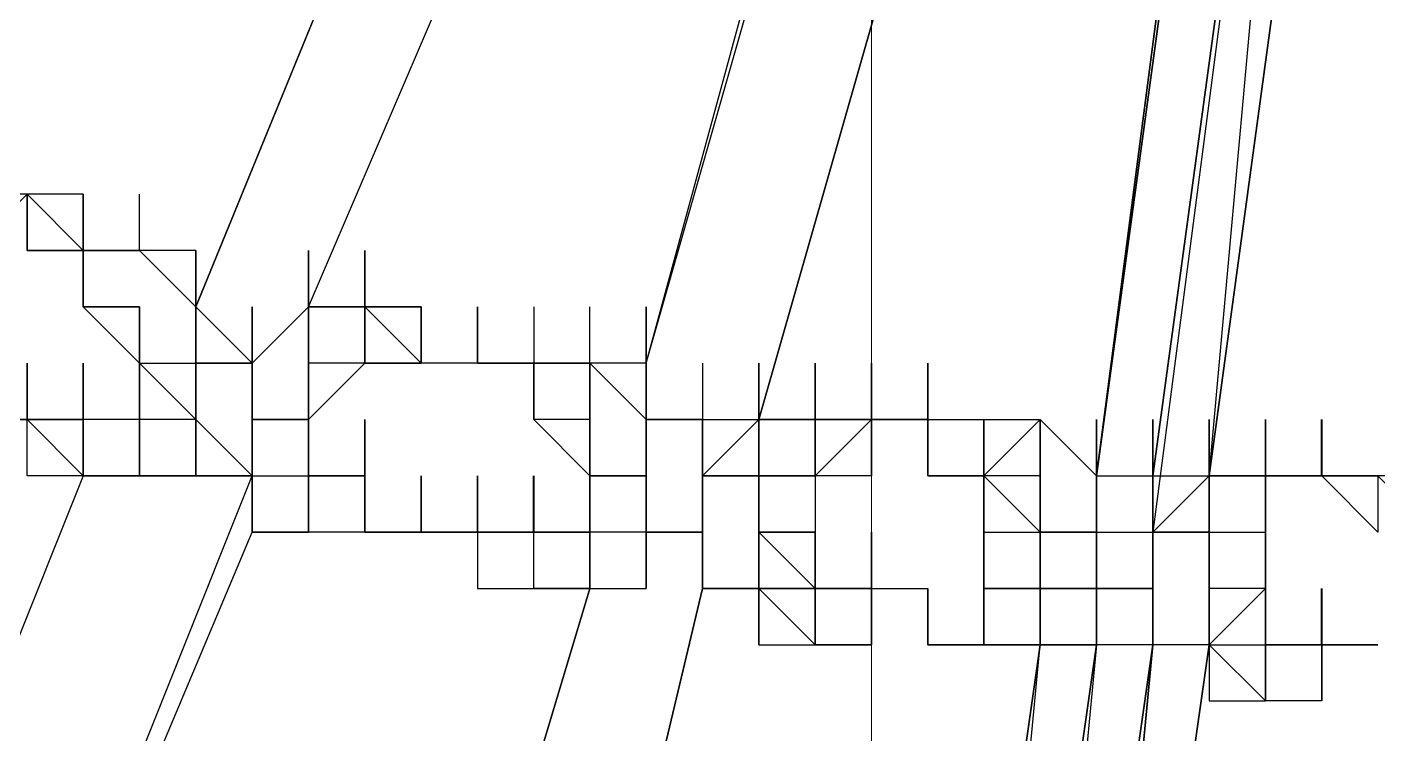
# Model space of a CAD drawing. Header units: inches. Extents: x 3324238 to 135265466, y -1036581 to 20094598.
# Drawn here: x 3353769.647 to 3353771.581, y -519274.118 to -519273.106 of the extents above; entities that cross this region are included whole.
import ezdxf

# ---------------------------------------------------------------- set-up
doc = ezdxf.new("R2010")
doc.units = ezdxf.units.IN
doc.header["$MEASUREMENT"] = 0
doc.layers.add('PDF_Geometry', color=7, linetype='Continuous')

msp = doc.modelspace()

# ---------------------------------------------------------------- linework, layer by layer
at = {"layer": 'PDF_Geometry', "color": 152, "lineweight": 13, "true_color": 0x006edd}
msp.add_lwpolyline([(3353770.8557, -519269.1555), (3353770.8557, -519296.5497)], dxfattribs=at)
at = {"layer": 'PDF_Geometry', "lineweight": 25}
for points in [[(3353770.614, -519273.5869), (3353770.614, -519273.6675), (3353770.5334, -519273.6675), (3353770.5334, -519273.5869), (3353771.0168, -519271.8143), (3353771.0168, -519271.7338), (3353771.0168, -519271.8143), (3353770.9363, -519271.8143), (3353770.8557, -519271.8143), (3353770.8557, -519271.7338), (3353770.8557, -519271.8143), (3353770.7751, -519271.8143), (3353770.7751, -519271.7338), (3353770.6945, -519271.7338), (3353770.6945, -519271.6532), (3353770.6945, -519271.5726), (3353770.6945, -519271.492), (3353770.6945, -519271.4115)], [(3353769.8888, -519273.5063), (3353770.614, -519271.7338), (3353770.614, -519271.6532)], [(3353770.614, -519271.7337), (3353769.8888, -519273.5063), (3353769.8888, -519273.4257)], [(3353769.3248, -519275.3595), (3353769.9694, -519273.748), (3353770.05, -519273.748), (3353770.1305, -519273.748), (3353770.1305, -519273.8286), (3353770.1305, -519273.748), (3353770.05, -519273.748), (3353770.05, -519273.6675), (3353770.05, -519273.748), (3353770.05, -519273.6675), (3353770.05, -519273.748), (3353770.05, -519273.6675), (3353770.05, -519273.5869), (3353770.05, -519273.6675), (3353770.05, -519273.748), (3353770.05, -519273.6675), (3353769.9694, -519273.6675), (3353769.9694, -519273.748), (3353770.05, -519273.748), (3353770.05, -519273.6675), (3353770.05, -519273.5869), (3353770.05, -519273.5063), (3353770.05, -519273.4258), (3353770.05, -519273.5063), (3353770.7751, -519271.8143)], [(3353771.3391, -519273.9092), (3353771.3391, -519273.9898), (3353771.3391, -519273.9092), (3353771.3391, -519273.8286), (3353771.3391, -519273.748), (3353771.3391, -519273.8286), (3353771.3391, -519273.748), (3353771.3391, -519273.8286), (3353771.3391, -519273.748), (3353771.3391, -519273.8286), (3353771.3391, -519273.748), (3353771.5808, -519271.9755), (3353771.5808, -519271.8949), (3353771.5808, -519271.8143)], [(3353770.5334, -519273.6675), (3353770.5334, -519273.5869), (3353771.0168, -519271.8949)], [(3353771.4197, -519271.8949), (3353771.178, -519273.748), (3353771.178, -519273.8286), (3353771.178, -519273.9092), (3353771.178, -519273.9898), (3353771.178, -519273.9092), (3353771.178, -519273.8286), (3353771.178, -519273.748), (3353771.178, -519273.6675), (3353771.178, -519273.748), (3353771.178, -519273.6675), (3353771.178, -519273.748), (3353771.178, -519273.6675), (3353771.178, -519273.748), (3353771.178, -519273.6675), (3353771.178, -519273.748), (3353771.178, -519273.6675), (3353771.178, -519273.748), (3353771.178, -519273.6675), (3353771.178, -519273.748), (3353771.178, -519273.6675)], [(3353771.178, -519273.748), (3353771.4197, -519271.8949), (3353771.178, -519273.748)], [(3353771.178, -519273.748), (3353771.4197, -519271.8949), (3353771.178, -519273.748)], [(3353771.5808, -519271.8949), (3353771.5808, -519271.9755), (3353771.3391, -519273.748), (3353771.3391, -519273.8286), (3353771.3391, -519273.748), (3353771.3391, -519273.6675), (3353771.3391, -519273.748), (3353771.3391, -519273.6675), (3353771.3391, -519273.748), (3353771.3391, -519273.8286), (3353771.3391, -519273.9092), (3353771.3391, -519273.8286), (3353771.3391, -519273.9092), (3353771.3391, -519273.8286), (3353771.3391, -519273.748), (3353771.3391, -519273.8286), (3353771.3391, -519273.748), (3353771.3391, -519273.8286), (3353771.4197, -519273.8286)], [(3353771.178, -519271.9755), (3353770.6945, -519273.6675), (3353770.6945, -519273.748), (3353770.6945, -519273.6675), (3353770.6945, -519273.748), (3353770.614, -519273.748), (3353770.614, -519273.8286), (3353770.5334, -519273.8286), (3353770.5334, -519273.9092), (3353770.5334, -519273.8286), (3353770.5334, -519273.748), (3353770.4528, -519273.748), (3353770.4528, -519273.8286), (3353770.4528, -519273.748), (3353770.5334, -519273.748), (3353770.4528, -519273.748), (3353770.4528, -519273.8286), (3353770.4528, -519273.748), (3353770.4528, -519273.8286), (3353770.4528, -519273.9092), (3353769.9694, -519275.5206), (3353770.4528, -519273.9092), (3353770.4528, -519273.8286), (3353770.4528, -519273.9092), (3353770.4528, -519273.8286), (3353770.3723, -519273.8286), (3353770.2917, -519273.8286), (3353770.2111, -519273.8286), (3353770.2111, -519273.748), (3353770.2111, -519273.8286), (3353770.1305, -519273.8286), (3353770.2111, -519273.8286), (3353770.1305, -519273.8286), (3353770.1305, -519273.748), (3353770.1305, -519273.8286), (3353770.1305, -519273.748), (3353770.1305, -519273.8286), (3353770.1305, -519273.748), (3353770.1305, -519273.6675), (3353770.1305, -519273.748), (3353770.1305, -519273.6675), (3353770.1305, -519273.748), (3353770.1305, -519273.8286), (3353770.1305, -519273.748), (3353770.1305, -519273.8286), (3353770.05, -519273.8286), (3353770.05, -519273.748), (3353770.05, -519273.8286), (3353770.05, -519273.748), (3353770.05, -519273.6675), (3353770.05, -519273.5869), (3353770.05, -519273.5063), (3353770.05, -519273.5869), (3353770.05, -519273.6675), (3353770.05, -519273.5869), (3353770.05, -519273.6675), (3353769.9694, -519273.6675), (3353769.9694, -519273.748), (3353769.9694, -519273.8286)], [(3353770.6945, -519273.5869), (3353770.6945, -519273.6675), (3353770.6945, -519273.5869), (3353770.6945, -519273.6675), (3353770.6945, -519273.5869), (3353770.6945, -519273.6675), (3353770.6945, -519273.5869), (3353770.6945, -519273.6675), (3353770.6945, -519273.748), (3353770.6945, -519273.6675), (3353770.6945, -519273.748), (3353770.614, -519273.748), (3353770.614, -519273.8286), (3353770.614, -519273.748), (3353770.614, -519273.6675), (3353770.614, -519273.748), (3353770.6945, -519273.748), (3353770.7751, -519273.748), (3353770.7751, -519273.6675), (3353770.7751, -519273.5869), (3353770.7751, -519273.6675), (3353770.7751, -519273.748), (3353770.8557, -519273.6675), (3353770.8557, -519273.748), (3353770.8557, -519273.6675), (3353770.8557, -519273.748), (3353770.8557, -519273.6675), (3353770.7751, -519273.6675), (3353770.6945, -519273.6675), (3353770.6945, -519273.5869), (3353770.6945, -519273.6675), (3353770.6945, -519273.748), (3353770.6945, -519273.8286), (3353770.6945, -519273.748), (3353770.6945, -519273.6675), (3353770.6945, -519273.748), (3353770.6945, -519273.6675), (3353770.6945, -519273.5869), (3353770.6945, -519273.6675), (3353771.178, -519271.9755)], [(3353771.5003, -519271.9755), (3353771.2585, -519273.8286), (3353771.2585, -519273.748), (3353771.2585, -519273.8286), (3353771.2585, -519273.9092), (3353771.2585, -519273.9898), (3353771.2585, -519273.9092), (3353771.2585, -519273.9898), (3353771.2585, -519273.9092), (3353771.2585, -519273.9898), (3353771.2585, -519273.9092), (3353771.2585, -519273.8286), (3353771.2585, -519273.748), (3353771.2585, -519273.8286), (3353771.2585, -519273.9092), (3353771.2585, -519273.9898), (3353771.2585, -519273.9092), (3353771.2585, -519273.8286), (3353771.2585, -519273.748), (3353771.2585, -519273.8286), (3353771.2585, -519273.748), (3353771.2585, -519273.8286), (3353771.3391, -519273.8286), (3353771.3391, -519273.9092), (3353771.3391, -519273.9898), (3353771.2585, -519273.9898), (3353771.178, -519273.9898), (3353771.178, -519273.9092), (3353771.2585, -519273.9092), (3353771.2585, -519273.9898), (3353771.2585, -519273.9092), (3353771.2585, -519273.9898), (3353771.178, -519273.9898), (3353771.0168, -519275.6817)], [(3353771.4197, -519271.9755), (3353771.178, -519273.748), (3353771.4197, -519271.9755)], [(3353771.3391, -519273.6675), (3353771.3391, -519273.748), (3353771.3391, -519273.8286), (3353771.3391, -519273.748), (3353771.3391, -519273.8286), (3353771.2585, -519273.8286), (3353771.3391, -519273.8286), (3353771.3391, -519273.748), (3353771.3391, -519273.6675), (3353771.3391, -519273.748), (3353771.5808, -519271.9755)], [(3353771.2585, -519273.9092), (3353771.2585, -519273.9898), (3353771.2585, -519273.9092), (3353771.2585, -519273.8286), (3353771.2585, -519273.9092), (3353771.2585, -519273.8286), (3353771.2585, -519273.748), (3353771.2585, -519273.8286), (3353771.2585, -519273.748), (3353771.2585, -519273.8286), (3353771.2585, -519273.748), (3353771.2585, -519273.8286), (3353771.2585, -519273.748), (3353771.2585, -519273.6675), (3353771.2585, -519273.748), (3353771.2585, -519273.8286), (3353771.2585, -519273.748), (3353771.2585, -519273.6675), (3353771.2585, -519273.748), (3353771.5003, -519271.9755), (3353771.2585, -519273.8286), (3353771.2585, -519273.748), (3353771.2585, -519273.8286), (3353771.2585, -519273.748), (3353771.3391, -519273.748), (3353771.3391, -519273.8286), (3353771.4197, -519273.8286), (3353771.4197, -519273.748), (3353771.4197, -519273.8286), (3353771.4197, -519273.748), (3353771.4197, -519273.8286), (3353771.4197, -519273.9092), (3353771.3391, -519273.9898), (3353771.4197, -519273.9898), (3353771.5003, -519273.9898), (3353771.4197, -519273.9898), (3353771.4197, -519273.9092), (3353771.4197, -519273.9898), (3353771.5003, -519273.9898), (3353771.5003, -519273.9092), (3353771.5003, -519273.9898), (3353771.5003, -519273.9092), (3353771.5003, -519273.9898), (3353771.5003, -519273.9092), (3353771.5003, -519273.9898), (3353771.5808, -519273.9898)], [(3353771.5003, -519271.9755), (3353771.2585, -519273.748)], [(3353771.5808, -519271.9755), (3353771.3391, -519273.748), (3353771.5808, -519271.9755)], [(3353771.3391, -519273.748), (3353771.5002, -519271.9755)], [(3353769.2443, -519275.3595), (3353769.2443, -519275.2789), (3353769.2443, -519275.3595), (3353769.3248, -519275.3595), (3353769.3248, -519275.2789), (3353769.3248, -519275.3595), (3353769.9694, -519273.8286), (3353769.9694, -519273.748), (3353769.8888, -519273.748), (3353769.8888, -519273.6675), (3353769.8888, -519273.5869), (3353769.8888, -519273.5063), (3353769.8888, -519273.4258), (3353769.8888, -519273.5063), (3353769.8888, -519273.4258), (3353769.8888, -519273.5063), (3353769.8888, -519273.4258), (3353769.8888, -519273.5063), (3353769.8888, -519273.4258), (3353769.8083, -519273.4258), (3353769.7277, -519273.4258), (3353769.7277, -519273.3452), (3353769.7277, -519273.4258), (3353769.8083, -519273.4258)], [(3353769.6471, -519273.4258), (3353769.6471, -519273.3452)], [(3353769.6471, -519273.4258), (3353769.6471, -519273.3452)], [(3353769.6471, -519273.4257), (3353769.6471, -519273.3452)], [(3353769.7277, -519273.4258), (3353769.7277, -519273.3452)], [(3353769.7277, -519273.4258), (3353769.7277, -519273.3452)], [(3353769.8082, -519273.4258), (3353769.8082, -519273.3452)], [(3353769.8888, -519273.5063), (3353769.8888, -519273.5869), (3353769.8888, -519273.5063), (3353769.8083, -519273.4258), (3353769.8083, -519273.3452)], [(3353769.7277, -519273.5063), (3353769.7277, -519273.4258), (3353769.7277, -519273.5063), (3353769.8083, -519273.5063), (3353769.8083, -519273.5869), (3353769.8083, -519273.6675), (3353769.8083, -519273.748), (3353769.8888, -519273.748), (3353769.8888, -519273.6675), (3353769.8083, -519273.6675), (3353769.8083, -519273.5869), (3353769.8083, -519273.6675), (3353769.7277, -519273.6675), (3353769.7277, -519273.748), (3353769.7277, -519273.6675), (3353769.6471, -519273.6675), (3353769.6471, -519273.5869), (3353769.6471, -519273.6675), (3353769.6471, -519273.5869), (3353769.6471, -519273.6675), (3353769.6471, -519273.5869)], [(3353769.7277, -519273.4258), (3353769.6471, -519273.4258)], [(3353769.6471, -519273.4258), (3353769.7277, -519273.4258)], [(3353769.8888, -519273.5063), (3353769.8888, -519273.4257)], [(3353769.8888, -519273.5063), (3353769.8888, -519273.4257)], [(3353769.8888, -519273.748), (3353769.9694, -519273.748), (3353769.9694, -519273.6675), (3353769.9694, -519273.5869), (3353769.9694, -519273.6675), (3353769.9694, -519273.5869), (3353769.9694, -519273.6675), (3353769.9694, -519273.5869), (3353769.9694, -519273.5063), (3353769.9694, -519273.5869), (3353769.9694, -519273.6675), (3353769.9694, -519273.5869), (3353769.9694, -519273.5063), (3353769.9694, -519273.5869), (3353769.9694, -519273.5063), (3353769.9694, -519273.5869), (3353769.8888, -519273.5869), (3353769.8888, -519273.6675), (3353769.8888, -519273.5869), (3353769.9694, -519273.5869), (3353769.9694, -519273.6675), (3353769.9694, -519273.5869), (3353770.05, -519273.5063), (3353770.1305, -519273.5063), (3353770.1305, -519273.4258), (3353770.1305, -519273.5063), (3353770.1305, -519273.5869), (3353770.1305, -519273.5063)], [(3353769.8888, -519273.5063), (3353769.8888, -519273.4258)], [(3353769.8888, -519273.5063), (3353769.8888, -519273.4258)], [(3353769.8888, -519273.5063), (3353769.8888, -519273.4258)], [(3353769.8888, -519273.5063), (3353769.8888, -519273.4258)], [(3353770.0499, -519273.5063), (3353770.0499, -519273.4258)], [(3353770.05, -519273.6675), (3353770.05, -519273.5869), (3353770.05, -519273.5063), (3353770.05, -519273.4257)], [(3353770.2111, -519273.8286), (3353770.1305, -519273.8286), (3353770.1305, -519273.748), (3353770.05, -519273.748), (3353770.05, -519273.6675), (3353770.1305, -519273.5869), (3353770.1305, -519273.5063), (3353770.1305, -519273.4258), (3353770.1305, -519273.5063), (3353770.1305, -519273.5869), (3353770.1305, -519273.5063), (3353770.1305, -519273.4258)], [(3353770.05, -519273.5063), (3353770.05, -519273.4258)], [(3353770.05, -519273.5063), (3353770.05, -519273.4258)], [(3353770.05, -519273.5869), (3353770.05, -519273.5063), (3353770.05, -519273.4258)], [(3353769.8083, -519273.5063), (3353769.7277, -519273.5063), (3353769.8083, -519273.5869), (3353769.8083, -519273.5063), (3353769.8083, -519273.5869), (3353769.8083, -519273.6675), (3353769.8083, -519273.5869), (3353769.8083, -519273.6675), (3353769.8083, -519273.5869), (3353769.8083, -519273.6675), (3353769.8083, -519273.5869), (3353769.8083, -519273.5063), (3353769.8083, -519273.5869), (3353769.8083, -519273.5063), (3353769.8083, -519273.5869), (3353769.8083, -519273.5063), (3353769.8083, -519273.5869), (3353769.8083, -519273.6675), (3353769.8083, -519273.5869), (3353769.8083, -519273.5063), (3353769.8083, -519273.5869), (3353769.8083, -519273.6675), (3353769.8083, -519273.748), (3353769.8083, -519273.6675), (3353769.8083, -519273.748), (3353769.7277, -519273.748), (3353769.0831, -519275.3595)], [(3353769.8888, -519273.6675), (3353769.8083, -519273.6675), (3353769.8083, -519273.5869), (3353769.8083, -519273.5063), (3353769.8083, -519273.5869), (3353769.8888, -519273.5869), (3353769.8888, -519273.6675), (3353769.8888, -519273.748), (3353769.8888, -519273.6675), (3353769.8888, -519273.5869), (3353769.8888, -519273.5063), (3353769.8888, -519273.5869), (3353769.8888, -519273.6675), (3353769.8888, -519273.5869), (3353769.8888, -519273.6675), (3353769.8888, -519273.748), (3353769.8888, -519273.6675), (3353769.8888, -519273.748), (3353769.8888, -519273.6675), (3353769.8888, -519273.748), (3353769.8083, -519273.748), (3353769.7277, -519273.748), (3353769.8083, -519273.748), (3353769.8083, -519273.6675), (3353769.8083, -519273.748), (3353769.8083, -519273.6675), (3353769.7277, -519273.6675), (3353769.7277, -519273.748), (3353769.7277, -519273.6675), (3353769.7277, -519273.5869), (3353769.7277, -519273.6675), (3353769.7277, -519273.5869), (3353769.7277, -519273.6675)], [(3353769.8082, -519273.6675), (3353769.8082, -519273.5869), (3353769.8082, -519273.5063), (3353769.8082, -519273.5869)], [(3353769.8082, -519273.5869), (3353769.8082, -519273.5063)], [(3353769.8888, -519273.6675), (3353769.8888, -519273.5869), (3353769.8888, -519273.5063)], [(3353769.9694, -519273.5869), (3353769.9694, -519273.5063)], [(3353769.9694, -519273.5869), (3353769.9694, -519273.5063)], [(3353769.9694, -519273.5869), (3353769.9694, -519273.5063)], [(3353769.9694, -519273.5869), (3353769.9694, -519273.5063)], [(3353769.9694, -519273.6675), (3353769.9694, -519273.5869), (3353769.9694, -519273.5063)], [(3353770.1305, -519273.5063), (3353770.05, -519273.5063), (3353770.1305, -519273.5063)], [(3353770.05, -519273.5869), (3353770.05, -519273.5063)], [(3353770.05, -519273.5063), (3353770.05, -519273.5869)], [(3353770.05, -519273.5869), (3353770.05, -519273.5063)], [(3353770.2111, -519273.5869), (3353770.1305, -519273.5063)], [(3353770.4528, -519273.5869), (3353770.4528, -519273.6675), (3353770.4528, -519273.5869), (3353770.5334, -519273.6675), (3353770.5334, -519273.5869), (3353770.4528, -519273.5869), (3353770.3723, -519273.5869), (3353770.2917, -519273.5869), (3353770.2111, -519273.5869), (3353770.1305, -519273.5869), (3353770.1305, -519273.5063), (3353770.1305, -519273.5869), (3353770.2111, -519273.5869), (3353770.2111, -519273.5063)], [(3353770.2111, -519273.5063), (3353770.1305, -519273.5063), (3353770.2111, -519273.5063)], [(3353770.1305, -519273.5869), (3353770.1305, -519273.5063)], [(3353770.1305, -519273.5869), (3353770.1305, -519273.5063)], [(3353770.3723, -519273.5063), (3353770.3723, -519273.5869), (3353770.3723, -519273.6675), (3353770.3723, -519273.5869), (3353770.3723, -519273.6675), (3353770.4528, -519273.748), (3353770.4528, -519273.8286), (3353770.4528, -519273.748), (3353770.4528, -519273.6675), (3353770.4528, -519273.748), (3353770.4528, -519273.6675), (3353770.3723, -519273.6675), (3353770.3723, -519273.5869), (3353770.2917, -519273.5869), (3353770.2917, -519273.5063), (3353770.2917, -519273.5869), (3353770.2111, -519273.5869)], [(3353770.5334, -519273.6675), (3353770.5334, -519273.748), (3353770.5334, -519273.8286), (3353770.614, -519273.8286), (3353770.614, -519273.9092), (3353770.614, -519273.8286), (3353770.5334, -519273.8286), (3353770.5334, -519273.9092), (3353770.5334, -519273.8286), (3353770.4528, -519273.8286), (3353770.3723, -519273.8286), (3353770.2917, -519273.8286), (3353770.2917, -519273.9092), (3353770.3723, -519273.9092), (3353770.3723, -519273.8286), (3353770.3723, -519273.748), (3353770.3723, -519273.8286), (3353770.3723, -519273.748), (3353770.3723, -519273.8286), (3353770.3723, -519273.748), (3353770.3723, -519273.8286), (3353770.3723, -519273.748), (3353770.3723, -519273.8286), (3353770.2917, -519273.8286), (3353770.2917, -519273.748), (3353770.2917, -519273.8286), (3353770.2917, -519273.748), (3353770.2917, -519273.8286), (3353770.3723, -519273.8286), (3353770.4528, -519273.8286), (3353770.4528, -519273.748), (3353770.4528, -519273.8286), (3353770.4528, -519273.9092), (3353770.5334, -519273.9092), (3353770.5334, -519273.8286), (3353770.5334, -519273.748), (3353770.5334, -519273.6675), (3353770.4528, -519273.5869), (3353770.5334, -519273.6675), (3353770.5334, -519273.5869), (3353770.5334, -519273.5063)], [(3353770.2917, -519273.5869), (3353770.3723, -519273.5869), (3353770.4528, -519273.5869), (3353770.4528, -519273.5063)], [(3353770.4528, -519273.5869), (3353770.4528, -519273.5063)], [(3353770.5334, -519273.8286), (3353770.5334, -519273.748), (3353770.5334, -519273.6675), (3353770.5334, -519273.5869), (3353770.5334, -519273.6675), (3353770.5334, -519273.5869), (3353770.5334, -519273.5063), (3353770.5334, -519273.5869), (3353770.5334, -519273.5063)], [(3353770.5334, -519273.6675), (3353770.5334, -519273.5869), (3353770.5334, -519273.5063)], [(3353769.6471, -519273.6675), (3353769.6471, -519273.5869)], [(3353769.7277, -519273.6675), (3353769.7277, -519273.5869)], [(3353769.7277, -519273.6675), (3353769.7277, -519273.5869)], [(3353769.8082, -519273.6675), (3353769.8082, -519273.5869)], [(3353769.8888, -519273.6675), (3353769.8082, -519273.5869)], [(3353769.8082, -519273.6675), (3353769.8082, -519273.5869)], [(3353769.8083, -519273.748), (3353769.8083, -519273.6675), (3353769.8083, -519273.5869)], [(3353769.8083, -519273.6675), (3353769.8083, -519273.5869)], [(3353769.9694, -519273.5869), (3353769.8888, -519273.5869)], [(3353769.8888, -519273.6675), (3353769.8888, -519273.5869)], [(3353769.9694, -519273.6675), (3353769.9694, -519273.5869)], [(3353769.9694, -519273.6675), (3353769.9694, -519273.5869)], [(3353769.9694, -519273.748), (3353769.9694, -519273.6675), (3353769.9694, -519273.5869)], [(3353769.9694, -519273.5869), (3353769.9694, -519273.6675), (3353770.05, -519273.6675)], [(3353769.9694, -519273.6675), (3353769.9694, -519273.5869)], [(3353769.9694, -519273.6675), (3353769.9694, -519273.5869)], [(3353769.9694, -519273.6675), (3353769.9694, -519273.5869)], [(3353769.9694, -519273.6675), (3353769.9694, -519273.5869)], [(3353769.9694, -519273.6675), (3353769.9694, -519273.5869)], [(3353769.9694, -519273.6675), (3353769.9694, -519273.5869)], [(3353770.0499, -519273.6675), (3353770.0499, -519273.5869)], [(3353770.05, -519273.8286), (3353770.05, -519273.748), (3353770.05, -519273.6675), (3353770.05, -519273.5869), (3353770.05, -519273.6675), (3353770.05, -519273.5869), (3353770.05, -519273.6675), (3353770.05, -519273.5869)], [(3353770.05, -519273.6675), (3353770.05, -519273.5869)], [(3353770.1305, -519273.5869), (3353770.05, -519273.5869)], [(3353770.05, -519273.6675), (3353770.05, -519273.5869)], [(3353770.05, -519273.6675), (3353770.05, -519273.5869)], [(3353770.05, -519273.6675), (3353770.05, -519273.5869)], [(3353770.2111, -519273.5869), (3353770.1305, -519273.5869), (3353770.2111, -519273.5869)], [(3353770.2917, -519273.5869), (3353770.3723, -519273.5869), (3353770.2917, -519273.5869)], [(3353770.3723, -519273.5869), (3353770.4528, -519273.5869), (3353770.3723, -519273.5869)], [(3353770.5334, -519273.6675), (3353770.5334, -519273.5869)], [(3353770.5334, -519273.748), (3353770.5334, -519273.8286), (3353770.5334, -519273.748), (3353770.5334, -519273.8286), (3353770.5334, -519273.9092), (3353770.5334, -519273.8286), (3353770.5334, -519273.748), (3353770.5334, -519273.8286), (3353770.5334, -519273.748), (3353770.5334, -519273.6675), (3353770.5334, -519273.748), (3353770.5334, -519273.6675), (3353770.5334, -519273.5869), (3353770.5334, -519273.6675), (3353770.614, -519273.6675), (3353770.614, -519273.748), (3353770.614, -519273.6675), (3353770.614, -519273.748), (3353770.614, -519273.8286), (3353770.614, -519273.748), (3353770.614, -519273.6675), (3353770.614, -519273.748), (3353770.614, -519273.6675), (3353770.6945, -519273.6675)], [(3353770.5334, -519273.6675), (3353770.5334, -519273.748), (3353770.5334, -519273.6675), (3353770.5334, -519273.5869)], [(3353770.5334, -519273.6675), (3353770.5334, -519273.5869)], [(3353770.5334, -519273.6675), (3353770.5334, -519273.5869)], [(3353770.7751, -519273.5869), (3353770.7751, -519273.6675), (3353770.7751, -519273.5869), (3353770.7751, -519273.6675), (3353770.8557, -519273.6675), (3353770.8557, -519273.5869), (3353770.8557, -519273.6675), (3353770.8557, -519273.748), (3353770.7751, -519273.748), (3353770.7751, -519273.6675), (3353770.7751, -519273.5869), (3353770.7751, -519273.6675), (3353770.7751, -519273.5869), (3353770.7751, -519273.6675), (3353770.7751, -519273.748), (3353770.6945, -519273.748), (3353770.6945, -519273.6675), (3353770.6945, -519273.748), (3353770.6945, -519273.8286), (3353770.6945, -519273.9092), (3353770.6945, -519273.8286), (3353770.7751, -519273.8286), (3353770.6945, -519273.8286), (3353770.6945, -519273.9092), (3353770.7751, -519273.9092)], [(3353770.6945, -519273.6675), (3353770.6945, -519273.5869)], [(3353770.6945, -519273.6675), (3353770.6945, -519273.5869)], [(3353770.7751, -519273.6675), (3353770.7751, -519273.5869)], [(3353770.7751, -519273.6675), (3353770.7751, -519273.5869)], [(3353770.7751, -519273.6675), (3353770.7751, -519273.5869)], [(3353770.8557, -519273.6675), (3353770.8557, -519273.5869)], [(3353770.9363, -519273.6675), (3353770.9363, -519273.748), (3353770.9363, -519273.6675), (3353770.9363, -519273.748), (3353770.9363, -519273.6675), (3353770.9363, -519273.5869), (3353770.9363, -519273.6675), (3353770.9363, -519273.5869), (3353770.9363, -519273.6675), (3353770.9363, -519273.5869), (3353770.9363, -519273.6675), (3353770.8557, -519273.6675), (3353770.8557, -519273.748), (3353770.8557, -519273.6675), (3353770.8557, -519273.5869), (3353770.8557, -519273.6675), (3353770.8557, -519273.5869), (3353770.8557, -519273.6675), (3353770.9363, -519273.6675), (3353770.9363, -519273.748), (3353771.0168, -519273.748), (3353771.0168, -519273.8286), (3353771.0974, -519273.8286), (3353771.0974, -519273.9092), (3353771.0974, -519273.9898), (3353771.0974, -519273.9092), (3353771.0974, -519273.9898), (3353771.0974, -519273.9092), (3353771.0974, -519273.8286), (3353771.0974, -519273.748)], [(3353770.8557, -519273.6675), (3353770.8557, -519273.5869)], [(3353770.8557, -519273.6675), (3353770.8557, -519273.5869)], [(3353769.486, -519273.6675), (3353769.5665, -519273.6675), (3353769.6471, -519273.6675), (3353769.7277, -519273.6675), (3353769.7277, -519273.748), (3353769.6471, -519273.748), (3353769.6471, -519273.6675), (3353769.7277, -519273.748), (3353769.7277, -519273.6675), (3353769.7277, -519273.748), (3353769.0831, -519275.3595)], [(3353769.5665, -519273.6675), (3353769.6471, -519273.6675), (3353769.5665, -519273.6675)], [(3353769.9694, -519273.748), (3353769.8888, -519273.6675)], [(3353769.9694, -519273.6675), (3353769.9694, -519273.748)], [(3353769.9694, -519273.748), (3353769.9694, -519273.6675)], [(3353769.9694, -519273.748), (3353769.9694, -519273.6675)], [(3353769.9694, -519273.748), (3353769.9694, -519273.6675)], [(3353769.9694, -519273.748), (3353769.9694, -519273.6675)], [(3353770.05, -519273.748), (3353770.05, -519273.6675)], [(3353770.05, -519273.748), (3353770.05, -519273.6675)], [(3353770.05, -519273.748), (3353770.05, -519273.6675)], [(3353770.1305, -519273.748), (3353770.1305, -519273.6675)], [(3353770.1305, -519273.748), (3353770.1305, -519273.6675)], [(3353770.4528, -519273.6675), (3353770.4528, -519273.748), (3353770.4528, -519273.6675), (3353770.3723, -519273.6675)], [(3353770.4528, -519273.748), (3353770.4528, -519273.6675)], [(3353770.4528, -519273.748), (3353770.4528, -519273.6675)], [(3353770.4528, -519273.748), (3353770.4528, -519273.6675)], [(3353770.4528, -519273.748), (3353770.4528, -519273.6675)], [(3353770.4528, -519273.748), (3353770.4528, -519273.6675)], [(3353770.4528, -519273.6675), (3353770.4528, -519273.748), (3353770.4528, -519273.8286)], [(3353770.4528, -519273.748), (3353770.4528, -519273.6675)], [(3353770.5334, -519273.748), (3353770.5334, -519273.6675)], [(3353770.5334, -519273.748), (3353770.5334, -519273.6675)], [(3353770.5334, -519273.748), (3353770.5334, -519273.6675)], [(3353770.614, -519273.748), (3353770.614, -519273.6675)], [(3353770.614, -519273.748), (3353770.614, -519273.6675)], [(3353770.614, -519273.748), (3353770.614, -519273.6675)], [(3353770.614, -519273.748), (3353770.614, -519273.6675)], [(3353770.614, -519273.748), (3353770.614, -519273.6675)], [(3353770.614, -519273.6675), (3353770.614, -519273.748)], [(3353770.614, -519273.748), (3353770.614, -519273.6675)], [(3353770.614, -519273.748), (3353770.614, -519273.6675)], [(3353770.614, -519273.6675), (3353770.614, -519273.748)], [(3353770.614, -519273.748), (3353770.614, -519273.6675)], [(3353770.614, -519273.748), (3353770.614, -519273.6675)], [(3353770.614, -519273.748), (3353770.614, -519273.6675)], [(3353770.614, -519273.748), (3353770.614, -519273.6675)], [(3353770.614, -519273.748), (3353770.6945, -519273.6675), (3353770.6945, -519273.748)], [(3353770.614, -519273.748), (3353770.614, -519273.6675)], [(3353770.7751, -519273.6675), (3353770.6945, -519273.6675), (3353770.7751, -519273.6675)], [(3353770.6945, -519273.748), (3353770.6945, -519273.6675)], [(3353770.7751, -519273.6675), (3353770.6945, -519273.6675)], [(3353770.6945, -519273.748), (3353770.6945, -519273.6675)], [(3353770.7751, -519273.6675), (3353770.8557, -519273.6675), (3353770.7751, -519273.6675)], [(3353770.9363, -519275.6817), (3353771.178, -519273.9898), (3353771.178, -519273.9092), (3353771.178, -519273.8286), (3353771.178, -519273.9092), (3353771.178, -519273.8286), (3353771.178, -519273.9092), (3353771.178, -519273.8286), (3353771.178, -519273.748), (3353771.178, -519273.6675), (3353771.178, -519273.748), (3353771.178, -519273.8286), (3353771.178, -519273.9092), (3353771.178, -519273.8286), (3353771.178, -519273.9092), (3353771.178, -519273.9898), (3353771.178, -519273.9092), (3353771.178, -519273.8286), (3353771.178, -519273.748), (3353771.178, -519273.8286), (3353771.178, -519273.9092), (3353771.178, -519273.9898), (3353771.178, -519273.9092), (3353771.178, -519273.9898), (3353771.178, -519273.9092), (3353771.0974, -519273.9092), (3353771.0974, -519273.9898), (3353771.0974, -519273.9092), (3353771.178, -519273.9092), (3353771.178, -519273.9898), (3353771.178, -519273.9092), (3353771.178, -519273.8286), (3353771.178, -519273.9092), (3353771.178, -519273.8286), (3353771.2585, -519273.8286), (3353771.2585, -519273.9092), (3353771.178, -519273.9092), (3353771.178, -519273.9898), (3353770.9363, -519275.6817), (3353771.0974, -519273.9898), (3353770.8557, -519275.6818), (3353771.0974, -519273.9898), (3353771.0974, -519273.9092), (3353771.0974, -519273.8286), (3353771.0168, -519273.748), (3353771.0974, -519273.6675), (3353771.0974, -519273.748), (3353771.0974, -519273.8286), (3353771.0974, -519273.748), (3353771.0974, -519273.8286), (3353771.0974, -519273.748)], [(3353770.9363, -519273.748), (3353771.0168, -519273.748), (3353771.0168, -519273.6675), (3353771.0974, -519273.6675), (3353771.178, -519273.748), (3353771.2585, -519273.748), (3353771.2585, -519273.8286), (3353771.2585, -519273.9092), (3353771.2585, -519273.9898), (3353771.2585, -519273.9092), (3353771.2585, -519273.9898), (3353771.2585, -519273.9092), (3353771.2585, -519273.9898), (3353771.2585, -519273.9092), (3353771.2585, -519273.9898), (3353771.2585, -519273.9092), (3353771.2585, -519273.9898), (3353771.178, -519273.9898), (3353771.178, -519273.9092), (3353771.178, -519273.8286), (3353771.2585, -519273.8286), (3353771.2585, -519273.748), (3353771.2585, -519273.8286), (3353771.2585, -519273.748)], [(3353770.9363, -519273.748), (3353770.9363, -519273.6675)], [(3353771.0974, -519273.748), (3353771.0974, -519273.6675)], [(3353771.0974, -519273.6675), (3353771.178, -519273.748)], [(3353771.0974, -519273.748), (3353771.0974, -519273.6675)], [(3353771.1779, -519273.748), (3353771.1779, -519273.6675)], [(3353771.178, -519273.748), (3353771.178, -519273.6675)], [(3353771.178, -519273.748), (3353771.178, -519273.6675)], [(3353771.178, -519273.748), (3353771.178, -519273.6675)], [(3353771.178, -519273.748), (3353771.178, -519273.6675)], [(3353771.178, -519273.8286), (3353771.178, -519273.748), (3353771.178, -519273.6675), (3353771.178, -519273.748), (3353771.178, -519273.6675)], [(3353771.5003, -519274.0703), (3353771.5003, -519273.9898), (3353771.5003, -519274.0703), (3353771.4197, -519274.0703), (3353771.4197, -519273.9898), (3353771.4197, -519273.9092), (3353771.4197, -519273.9898), (3353771.4197, -519273.9092), (3353771.3391, -519273.9092), (3353771.3391, -519273.8286), (3353771.3391, -519273.748), (3353771.3391, -519273.8286), (3353771.3391, -519273.748), (3353771.3391, -519273.8286), (3353771.3391, -519273.9092), (3353771.3391, -519273.8286), (3353771.3391, -519273.9092), (3353771.3391, -519273.8286), (3353771.3391, -519273.748), (3353771.3391, -519273.6675), (3353771.3391, -519273.748), (3353771.3391, -519273.8286), (3353771.3391, -519273.9092)], [(3353771.3391, -519273.9898), (3353771.3391, -519273.9092), (3353771.3391, -519273.8286), (3353771.3391, -519273.748), (3353771.3391, -519273.6675)], [(3353771.3391, -519273.748), (3353771.3391, -519273.6675)], [(3353771.3391, -519273.748), (3353771.3391, -519273.6675)], [(3353771.3391, -519273.748), (3353771.3391, -519273.6675)], [(3353771.6614, -519273.8286), (3353771.5808, -519273.748), (3353771.6614, -519273.8286), (3353771.742, -519273.8286), (3353771.742, -519273.9092), (3353771.742, -519273.8286), (3353771.742, -519273.9092), (3353771.6614, -519273.8286), (3353771.6614, -519273.748), (3353771.5808, -519273.748), (3353771.5003, -519273.748), (3353771.5808, -519273.748), (3353771.5808, -519273.8286), (3353771.5003, -519273.748), (3353771.4197, -519273.748), (3353771.4197, -519273.6675), (3353771.4197, -519273.748), (3353771.4197, -519273.6675), (3353771.4197, -519273.748), (3353771.4197, -519273.6675), (3353771.4197, -519273.748), (3353771.5003, -519273.748), (3353771.5003, -519273.6675), (3353771.5003, -519273.748)], [(3353771.4197, -519273.748), (3353771.4197, -519273.6675)], [(3353771.4197, -519273.748), (3353771.4197, -519273.6675)], [(3353771.4197, -519273.748), (3353771.4197, -519273.6675)], [(3353771.4197, -519273.748), (3353771.4197, -519273.6675)], [(3353771.5808, -519273.748), (3353771.5003, -519273.748), (3353771.4197, -519273.748), (3353771.4197, -519273.6675), (3353771.4197, -519273.748)], [(3353771.4197, -519273.748), (3353771.4197, -519273.6675)], [(3353771.4197, -519273.748), (3353771.4197, -519273.6675)], [(3353771.4197, -519273.748), (3353771.4197, -519273.6675)], [(3353771.4197, -519273.748), (3353771.4197, -519273.6675)], [(3353771.5002, -519273.748), (3353771.5002, -519273.6675)], [(3353771.5003, -519273.748), (3353771.5003, -519273.6675)], [(3353771.5003, -519273.748), (3353771.5003, -519273.6675)], [(3353771.5003, -519273.748), (3353771.5003, -519273.6675)], [(3353771.5003, -519273.748), (3353771.5003, -519273.6675)], [(3353771.5003, -519273.748), (3353771.5003, -519273.6675)], [(3353771.5003, -519273.748), (3353771.5003, -519273.6675)], [(3353769.9694, -519273.748), (3353770.0499, -519273.748)], [(3353769.9694, -519273.8286), (3353769.9694, -519273.748), (3353769.9694, -519273.8286)], [(3353770.1305, -519273.748), (3353770.05, -519273.748), (3353770.1305, -519273.748)], [(3353770.1305, -519273.8286), (3353770.1305, -519273.748)], [(3353770.2111, -519273.8286), (3353770.2111, -519273.748)], [(3353770.2111, -519273.8286), (3353770.2111, -519273.748)], [(3353770.2111, -519273.8286), (3353770.2111, -519273.748)], [(3353770.2111, -519273.8286), (3353770.2111, -519273.748)], [(3353770.2917, -519273.8286), (3353770.2917, -519273.748)], [(3353770.2917, -519273.8286), (3353770.2917, -519273.748)], [(3353770.3722, -519273.8286), (3353770.3722, -519273.748)], [(3353770.4528, -519273.8286), (3353770.4528, -519273.748)], [(3353770.614, -519273.748), (3353770.614, -519273.8286), (3353770.5334, -519273.8286), (3353770.5334, -519273.9092), (3353770.5334, -519273.8286), (3353770.614, -519273.8286), (3353770.614, -519273.9092), (3353770.614, -519273.8286)], [(3353770.5334, -519273.9092), (3353770.5334, -519273.8286), (3353770.5334, -519273.748)], [(3353770.5334, -519273.9092), (3353770.5334, -519273.8286), (3353770.5334, -519273.748), (3353770.5334, -519273.8286)], [(3353770.5334, -519273.8286), (3353770.5334, -519273.748)], [(3353770.5334, -519273.8286), (3353770.5334, -519273.748)], [(3353770.5334, -519273.8286), (3353770.5334, -519273.748)], [(3353770.614, -519273.8286), (3353770.614, -519273.748)], [(3353770.614, -519273.8286), (3353770.614, -519273.748)], [(3353770.614, -519273.8286), (3353770.614, -519273.748)], [(3353770.614, -519273.8286), (3353770.614, -519273.748)], [(3353770.614, -519273.8286), (3353770.614, -519273.748)], [(3353770.614, -519273.8286), (3353770.614, -519273.748)], [(3353770.6945, -519273.8286), (3353770.6945, -519273.748)], [(3353771.0974, -519273.748), (3353771.0168, -519273.748)], [(3353771.0168, -519273.8286), (3353771.0168, -519273.748)], [(3353771.0974, -519273.9092), (3353771.0974, -519273.8286), (3353771.0974, -519273.748)], [(3353771.0974, -519273.9092), (3353771.0974, -519273.8286), (3353771.0974, -519273.748)], [(3353771.0974, -519273.8286), (3353771.0974, -519273.748)], [(3353771.0974, -519273.8286), (3353771.0974, -519273.748)], [(3353771.178, -519273.748), (3353771.178, -519273.8286)], [(3353771.178, -519273.8286), (3353771.178, -519273.748)], [(3353771.2585, -519273.8286), (3353771.3391, -519273.748)], [(3353771.2585, -519273.8286), (3353771.2585, -519273.748)], [(3353771.2585, -519273.8286), (3353771.2585, -519273.748)], [(3353771.2585, -519273.8286), (3353771.2585, -519273.748)], [(3353771.2585, -519273.8286), (3353771.2585, -519273.748)], [(3353771.4197, -519273.748), (3353771.3391, -519273.748)], [(3353771.4197, -519273.748), (3353771.3391, -519273.748), (3353771.4197, -519273.748)], [(3353771.3391, -519273.8286), (3353771.3391, -519273.748)], [(3353771.3391, -519273.8286), (3353771.3391, -519273.748)], [(3353771.3391, -519273.748), (3353771.3391, -519273.8286)], [(3353771.3391, -519273.8286), (3353771.3391, -519273.748)], [(3353771.3391, -519273.8286), (3353771.3391, -519273.748)], [(3353771.4197, -519273.748), (3353771.4197, -519273.8286), (3353771.4197, -519273.748)], [(3353771.5003, -519273.748), (3353771.4197, -519273.748)], [(3353771.5003, -519273.748), (3353771.4197, -519273.748)], [(3353771.5003, -519273.748), (3353771.4197, -519273.748), (3353771.4197, -519273.8286), (3353771.4197, -519273.748)], [(3353771.4197, -519273.748), (3353771.5003, -519273.748)], [(3353769.9694, -519273.8286), (3353770.05, -519273.8286), (3353769.9694, -519273.8286)], [(3353770.2111, -519273.8286), (3353770.2917, -519273.8286)], [(3353770.2917, -519273.8286), (3353770.3723, -519273.8286), (3353770.2917, -519273.8286)], [(3353770.3722, -519273.8286), (3353770.4528, -519273.8286)], [(3353770.3723, -519273.9092), (3353770.3723, -519273.8286)], [(3353770.5334, -519273.8286), (3353770.4528, -519273.8286)], [(3353770.4528, -519273.9092), (3353770.4528, -519273.8286)], [(3353770.4528, -519273.9092), (3353770.4528, -519273.8286)], [(3353770.5334, -519273.9092), (3353770.5334, -519273.8286)], [(3353770.614, -519273.9092), (3353770.614, -519273.8286)], [(3353770.614, -519273.9092), (3353770.614, -519273.8286)], [(3353770.614, -519273.9092), (3353770.614, -519273.8286)], [(3353770.614, -519273.9092), (3353770.614, -519273.8286)], [(3353770.614, -519273.9092), (3353770.614, -519273.8286)], [(3353770.614, -519273.9092), (3353770.614, -519273.8286)], [(3353770.7751, -519273.9092), (3353770.7751, -519273.8286), (3353770.7751, -519273.9092), (3353770.6945, -519273.9092)], [(3353770.7751, -519273.9092), (3353770.7751, -519273.8286)], [(3353770.8557, -519273.8286), (3353770.8557, -519273.9092), (3353770.8557, -519273.8286), (3353770.8557, -519273.9092), (3353770.7751, -519273.9092), (3353770.8557, -519273.9092), (3353770.8557, -519273.9898)], [(3353770.7751, -519273.9092), (3353770.7751, -519273.8286)], [(3353770.7751, -519273.9092), (3353770.7751, -519273.8286)], [(3353770.7751, -519273.9092), (3353770.7751, -519273.8286)], [(3353770.7751, -519273.9092), (3353770.7751, -519273.8286)], [(3353770.7751, -519273.9092), (3353770.7751, -519273.8286)], [(3353770.7751, -519273.9092), (3353770.7751, -519273.8286)], [(3353770.7751, -519273.9092), (3353770.7751, -519273.8286)], [(3353770.8557, -519273.9092), (3353770.9363, -519273.9092), (3353770.9363, -519273.9898), (3353771.0168, -519273.9898), (3353771.0168, -519273.9092), (3353771.0168, -519273.9898), (3353771.0168, -519273.9092), (3353771.0168, -519273.8286), (3353771.0168, -519273.9092), (3353771.0974, -519273.9092), (3353771.0974, -519273.9898), (3353771.0974, -519273.9092), (3353771.0974, -519273.9898), (3353771.0974, -519273.9092), (3353771.0974, -519273.9898), (3353771.0974, -519273.9092), (3353771.0974, -519273.8286), (3353771.0974, -519273.9092), (3353771.0974, -519273.9898)], [(3353770.8557, -519273.9092), (3353770.8557, -519273.8286)], [(3353771.0974, -519273.8286), (3353771.178, -519273.8286)], [(3353771.0974, -519273.9092), (3353771.0974, -519273.8286)], [(3353771.0974, -519273.9092), (3353771.0974, -519273.8286)], [(3353771.0974, -519273.9092), (3353771.0974, -519273.8286)], [(3353771.178, -519273.9898), (3353771.178, -519273.9092), (3353771.178, -519273.8286), (3353771.0974, -519273.8286), (3353771.0974, -519273.9092), (3353771.0974, -519273.9898)], [(3353771.178, -519273.9092), (3353771.178, -519273.8286)], [(3353771.178, -519273.9092), (3353771.178, -519273.8286)], [(3353771.178, -519273.9092), (3353771.178, -519273.8286)], [(3353771.178, -519273.9092), (3353771.178, -519273.8286)], [(3353771.2585, -519273.9092), (3353771.2585, -519273.8286)], [(3353771.2585, -519273.9092), (3353771.2585, -519273.8286)], [(3353771.2585, -519273.9092), (3353771.2585, -519273.8286)], [(3353771.2585, -519273.9092), (3353771.2585, -519273.8286)], [(3353771.2585, -519273.9092), (3353771.2585, -519273.8286)], [(3353771.3391, -519273.9092), (3353771.3391, -519273.8286)], [(3353771.3391, -519273.9897), (3353771.3391, -519273.9092), (3353771.3391, -519273.8286), (3353771.3391, -519273.9092), (3353771.3391, -519273.8286)], [(3353771.3391, -519273.9092), (3353771.3391, -519273.8286)], [(3353771.3391, -519273.9092), (3353771.3391, -519273.8286)], [(3353771.3391, -519273.9092), (3353771.3391, -519273.8286)], [(3353771.4197, -519273.9092), (3353771.4197, -519273.8286)], [(3353770.4528, -519273.9092), (3353770.3723, -519273.9092), (3353770.4528, -519273.9092)], [(3353770.614, -519273.9092), (3353770.6945, -519273.9092), (3353770.614, -519273.9092)], [(3353770.614, -519273.9092), (3353770.6945, -519273.9092)], [(3353770.6945, -519273.9092), (3353770.614, -519273.9092)], [(3353770.6945, -519273.9898), (3353770.6945, -519273.9092), (3353770.6945, -519273.9898)], [(3353770.7751, -519273.9092), (3353770.8557, -519273.9092)], [(3353770.7751, -519273.9092), (3353770.8557, -519273.9092)], [(3353770.8557, -519273.9898), (3353770.8557, -519273.9092), (3353770.8557, -519273.9898)], [(3353771.0168, -519273.9092), (3353771.0168, -519273.9898), (3353771.0168, -519273.9092), (3353771.0168, -519273.9898), (3353770.9363, -519273.9898), (3353770.9363, -519273.9092)], [(3353771.5808, -519273.9898), (3353771.5003, -519273.9898), (3353771.4197, -519273.9898), (3353771.4197, -519273.9092), (3353771.4197, -519273.9898), (3353771.4197, -519273.9092), (3353771.4197, -519273.9898), (3353771.4197, -519273.9092), (3353771.3391, -519273.9092), (3353771.3391, -519273.9898), (3353771.2585, -519273.9898), (3353771.0168, -519275.6818)], [(3353771.0974, -519273.9092), (3353771.0168, -519273.9092), (3353771.0974, -519273.9092)], [(3353771.0168, -519273.9092), (3353771.0168, -519273.9898), (3353771.0168, -519273.9092)], [(3353771.0168, -519273.9897), (3353771.0168, -519273.9092)], [(3353771.0974, -519275.6817), (3353771.3391, -519273.9898), (3353771.3391, -519273.9092), (3353771.3391, -519273.9898), (3353771.3391, -519273.9092), (3353771.3391, -519273.9898), (3353771.4197, -519273.9898), (3353771.4197, -519274.0703), (3353771.4197, -519273.9898), (3353771.4197, -519274.0703)], [(3353771.0974, -519273.9898), (3353771.0974, -519273.9092)], [(3353771.0974, -519273.9092), (3353771.178, -519273.9092)], [(3353771.0974, -519273.9897), (3353771.0974, -519273.9092)], [(3353771.1779, -519273.9897), (3353771.1779, -519273.9092)], [(3353771.178, -519273.9898), (3353771.178, -519273.9092)], [(3353771.2585, -519273.9897), (3353771.2585, -519273.9092)], [(3353771.3391, -519273.9898), (3353771.3391, -519273.9092)], [(3353771.3391, -519273.9092), (3353771.3391, -519273.9898), (3353771.3391, -519273.9092)], [(3353771.4197, -519273.9898), (3353771.4197, -519273.9092)], [(3353771.5002, -519273.9897), (3353771.5002, -519273.9092)], [(3353770.6945, -519273.9898), (3353770.7751, -519273.9898)], [(3353770.8557, -519273.9898), (3353770.7751, -519273.9898), (3353770.8557, -519273.9898)], [(3353771.0974, -519273.9897), (3353770.8557, -519275.6817)], [(3353771.0168, -519275.6012), (3353771.0168, -519275.6817), (3353771.0168, -519275.6012), (3353771.0168, -519275.6817), (3353771.0974, -519275.6817), (3353771.0974, -519275.6012), (3353771.0974, -519275.6817), (3353771.3391, -519273.9898), (3353771.0974, -519275.6817), (3353771.2585, -519273.9898), (3353771.0974, -519275.6817), (3353771.0974, -519275.6012)], [(3353771.0974, -519273.9898), (3353771.0168, -519273.9898), (3353771.0974, -519273.9898)], [(3353771.4197, -519273.9898), (3353771.5003, -519273.9898), (3353771.4197, -519273.9898)], [(3353771.5003, -519274.0703), (3353771.5003, -519273.9898), (3353771.5003, -519274.0703)]]:
    msp.add_lwpolyline(points, dxfattribs=at)
for points in [[(3353769.6471, -519273.3452), (3353769.7277, -519273.4258), (3353769.6471, -519273.4258), (3353769.6471, -519273.3452), (3353769.6471, -519273.4258), (3353769.7277, -519273.4258), (3353769.7277, -519273.3452), (3353769.6471, -519273.3452), (3353769.6471, -519273.4258), (3353769.6471, -519273.3452), (3353769.5665, -519273.3452), (3353769.5665, -519273.4258)], [(3353769.6471, -519273.3452), (3353769.6471, -519273.4258)], [(3353769.7277, -519273.4258), (3353769.7277, -519273.5063), (3353769.7277, -519273.4258), (3353769.8083, -519273.4258)], [(3353769.8888, -519273.4258), (3353769.8888, -519273.5063)], [(3353769.9694, -519273.5063), (3353769.9694, -519273.5869), (3353769.8888, -519273.5869), (3353769.8888, -519273.6675), (3353769.8888, -519273.5869), (3353769.8888, -519273.5063), (3353769.9694, -519273.5869)], [(3353770.05, -519273.5063), (3353770.05, -519273.5869)], [(3353770.2111, -519273.5063), (3353770.2111, -519273.5869)], [(3353769.9694, -519273.5869), (3353769.9694, -519273.6675)], [(3353769.9694, -519273.5869), (3353769.9694, -519273.6675)], [(3353770.5334, -519273.6675), (3353770.5334, -519273.748), (3353770.5334, -519273.6675), (3353770.5334, -519273.5869)], [(3353770.7751, -519273.5869), (3353770.7751, -519273.6675)], [(3353769.7277, -519273.6675), (3353769.6471, -519273.6675)], [(3353769.8888, -519273.6675), (3353769.8888, -519273.748)], [(3353770.614, -519273.6675), (3353770.614, -519273.748)], [(3353770.6945, -519273.8286), (3353770.6945, -519273.748), (3353770.6945, -519273.6675), (3353770.6945, -519273.748), (3353770.6945, -519273.8286), (3353770.7751, -519273.9092), (3353770.6945, -519273.9092), (3353770.6945, -519273.9898), (3353770.7751, -519273.9898), (3353770.6945, -519273.9092)], [(3353770.7751, -519273.8286), (3353770.6945, -519273.8286), (3353770.6945, -519273.9092), (3353770.6945, -519273.8286), (3353770.6945, -519273.748), (3353770.6945, -519273.6675), (3353770.6945, -519273.748), (3353770.7751, -519273.748)], [(3353770.9363, -519273.6675), (3353771.0168, -519273.6675), (3353771.0168, -519273.748), (3353770.9363, -519273.748)], [(3353771.178, -519273.6675), (3353771.178, -519273.748)], [(3353771.3391, -519273.6675), (3353771.3391, -519273.748)], [(3353771.4197, -519273.6675), (3353771.4197, -519273.748)], [(3353771.5003, -519273.6675), (3353771.5003, -519273.748)], [(3353770.05, -519273.748), (3353770.05, -519273.8286)], [(3353770.5334, -519273.748), (3353770.5334, -519273.8286)], [(3353771.2585, -519273.748), (3353771.2585, -519273.8286)], [(3353771.2585, -519273.8286), (3353771.2585, -519273.748)], [(3353770.4528, -519273.8286), (3353770.4528, -519273.9092)], [(3353770.4528, -519273.8286), (3353770.4528, -519273.9092)], [(3353770.614, -519273.8286), (3353770.614, -519273.9092), (3353770.6945, -519273.9092), (3353770.614, -519273.9092)], [(3353770.7751, -519273.8286), (3353770.7751, -519273.9092)], [(3353771.178, -519273.9092), (3353771.178, -519273.8286), (3353771.178, -519273.9092), (3353771.178, -519273.9898), (3353770.9363, -519275.6817), (3353771.178, -519273.9898)], [(3353771.0974, -519273.8286), (3353771.0974, -519273.9092)], [(3353771.178, -519273.9092), (3353771.178, -519273.8286), (3353771.178, -519273.9092), (3353771.178, -519273.9898), (3353771.0974, -519273.9898), (3353771.178, -519273.9898)], [(3353771.0974, -519273.8286), (3353771.0974, -519273.9092)], [(3353771.178, -519273.8286), (3353771.178, -519273.9092)], [(3353770.2111, -519275.6012), (3353770.614, -519273.9092)], [(3353770.7751, -519273.9092), (3353770.7751, -519273.9898)], [(3353771.0168, -519273.9898), (3353770.9363, -519273.9898), (3353771.0168, -519273.9898), (3353771.0974, -519273.9898), (3353771.0974, -519273.9092), (3353771.0974, -519273.9898), (3353771.0974, -519273.9092), (3353771.0974, -519273.9898)], [(3353771.178, -519273.9092), (3353771.178, -519273.9898)], [(3353771.2585, -519273.9092), (3353771.2585, -519273.9897)], [(3353771.3391, -519273.9092), (3353771.3391, -519273.9898)], [(3353771.0168, -519275.6817), (3353771.2585, -519273.9897)], [(3353771.3391, -519274.0703), (3353771.4197, -519274.0703), (3353771.3391, -519273.9898)]]:
    msp.add_lwpolyline(points, close=True, dxfattribs=at)

doc.saveas('drawing.dxf')
